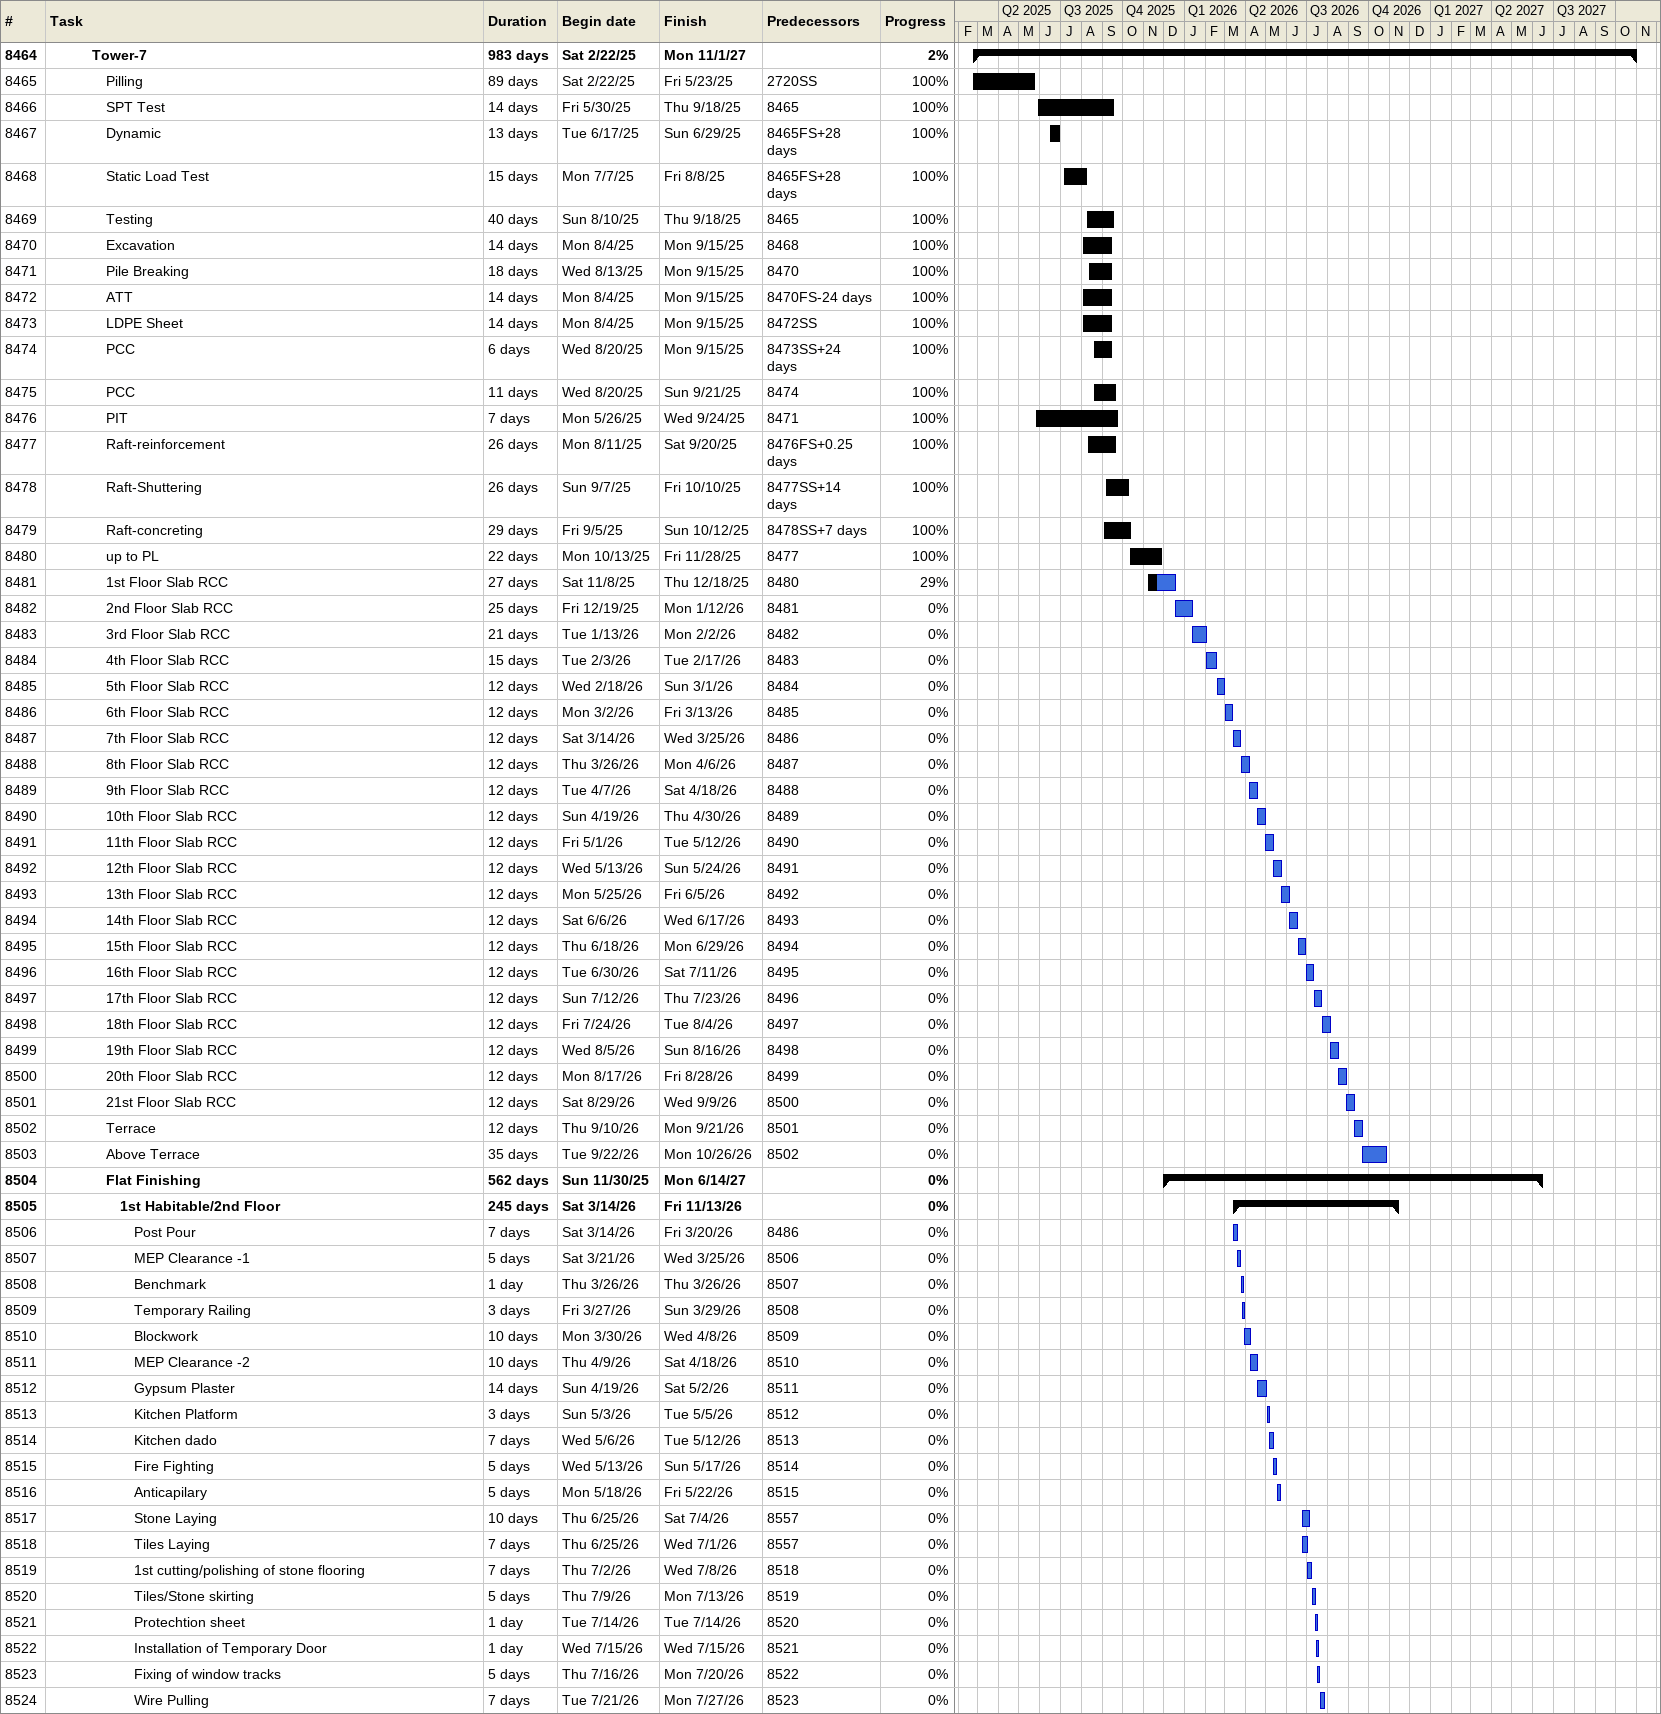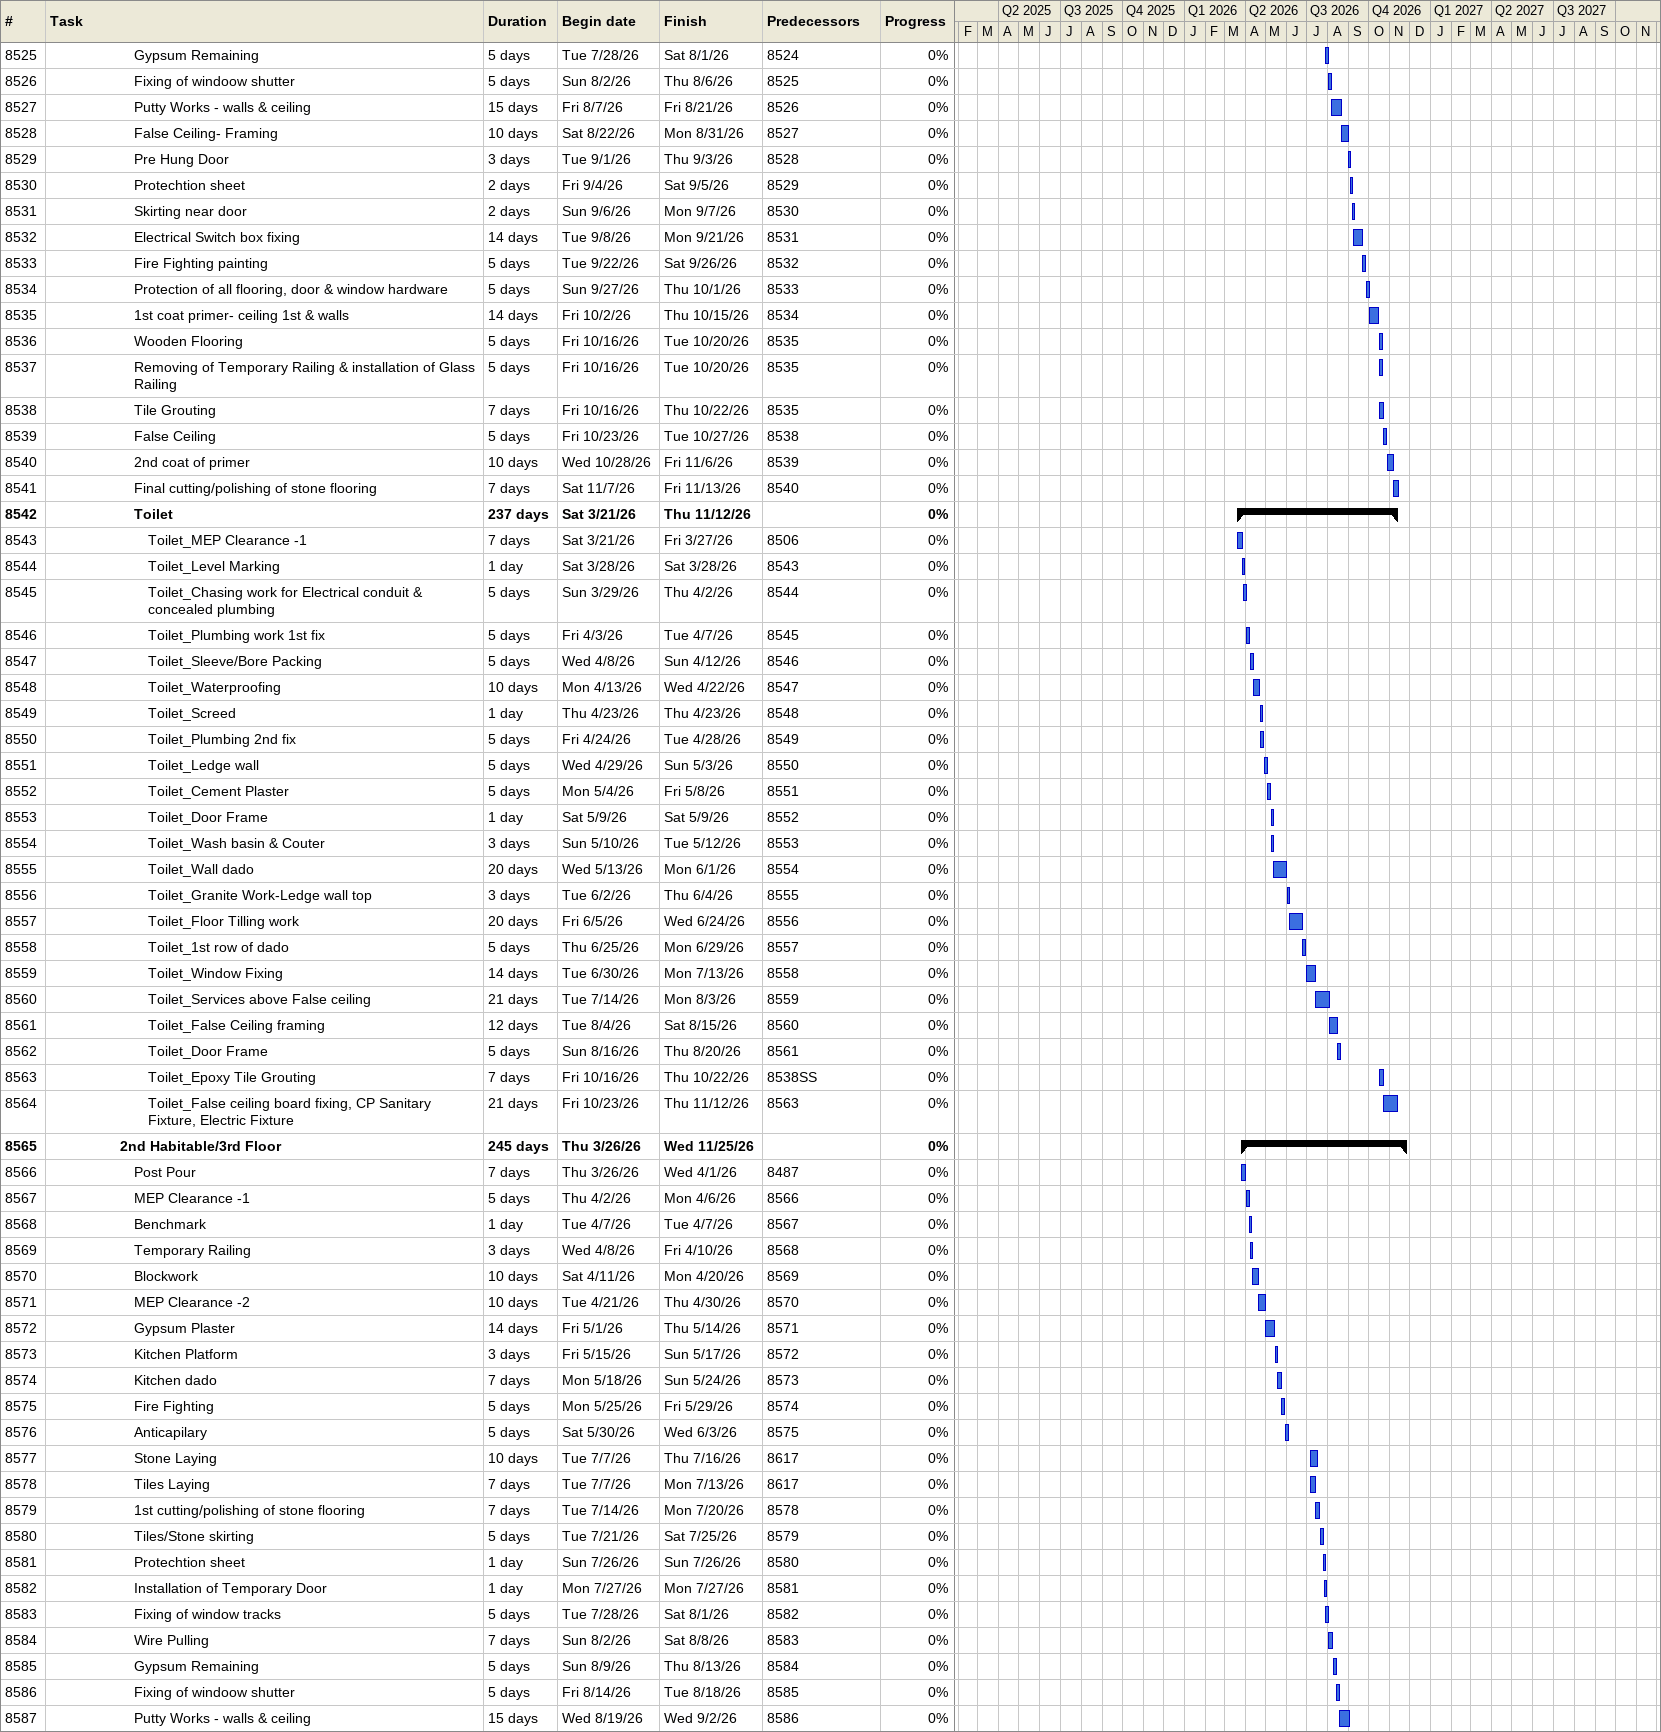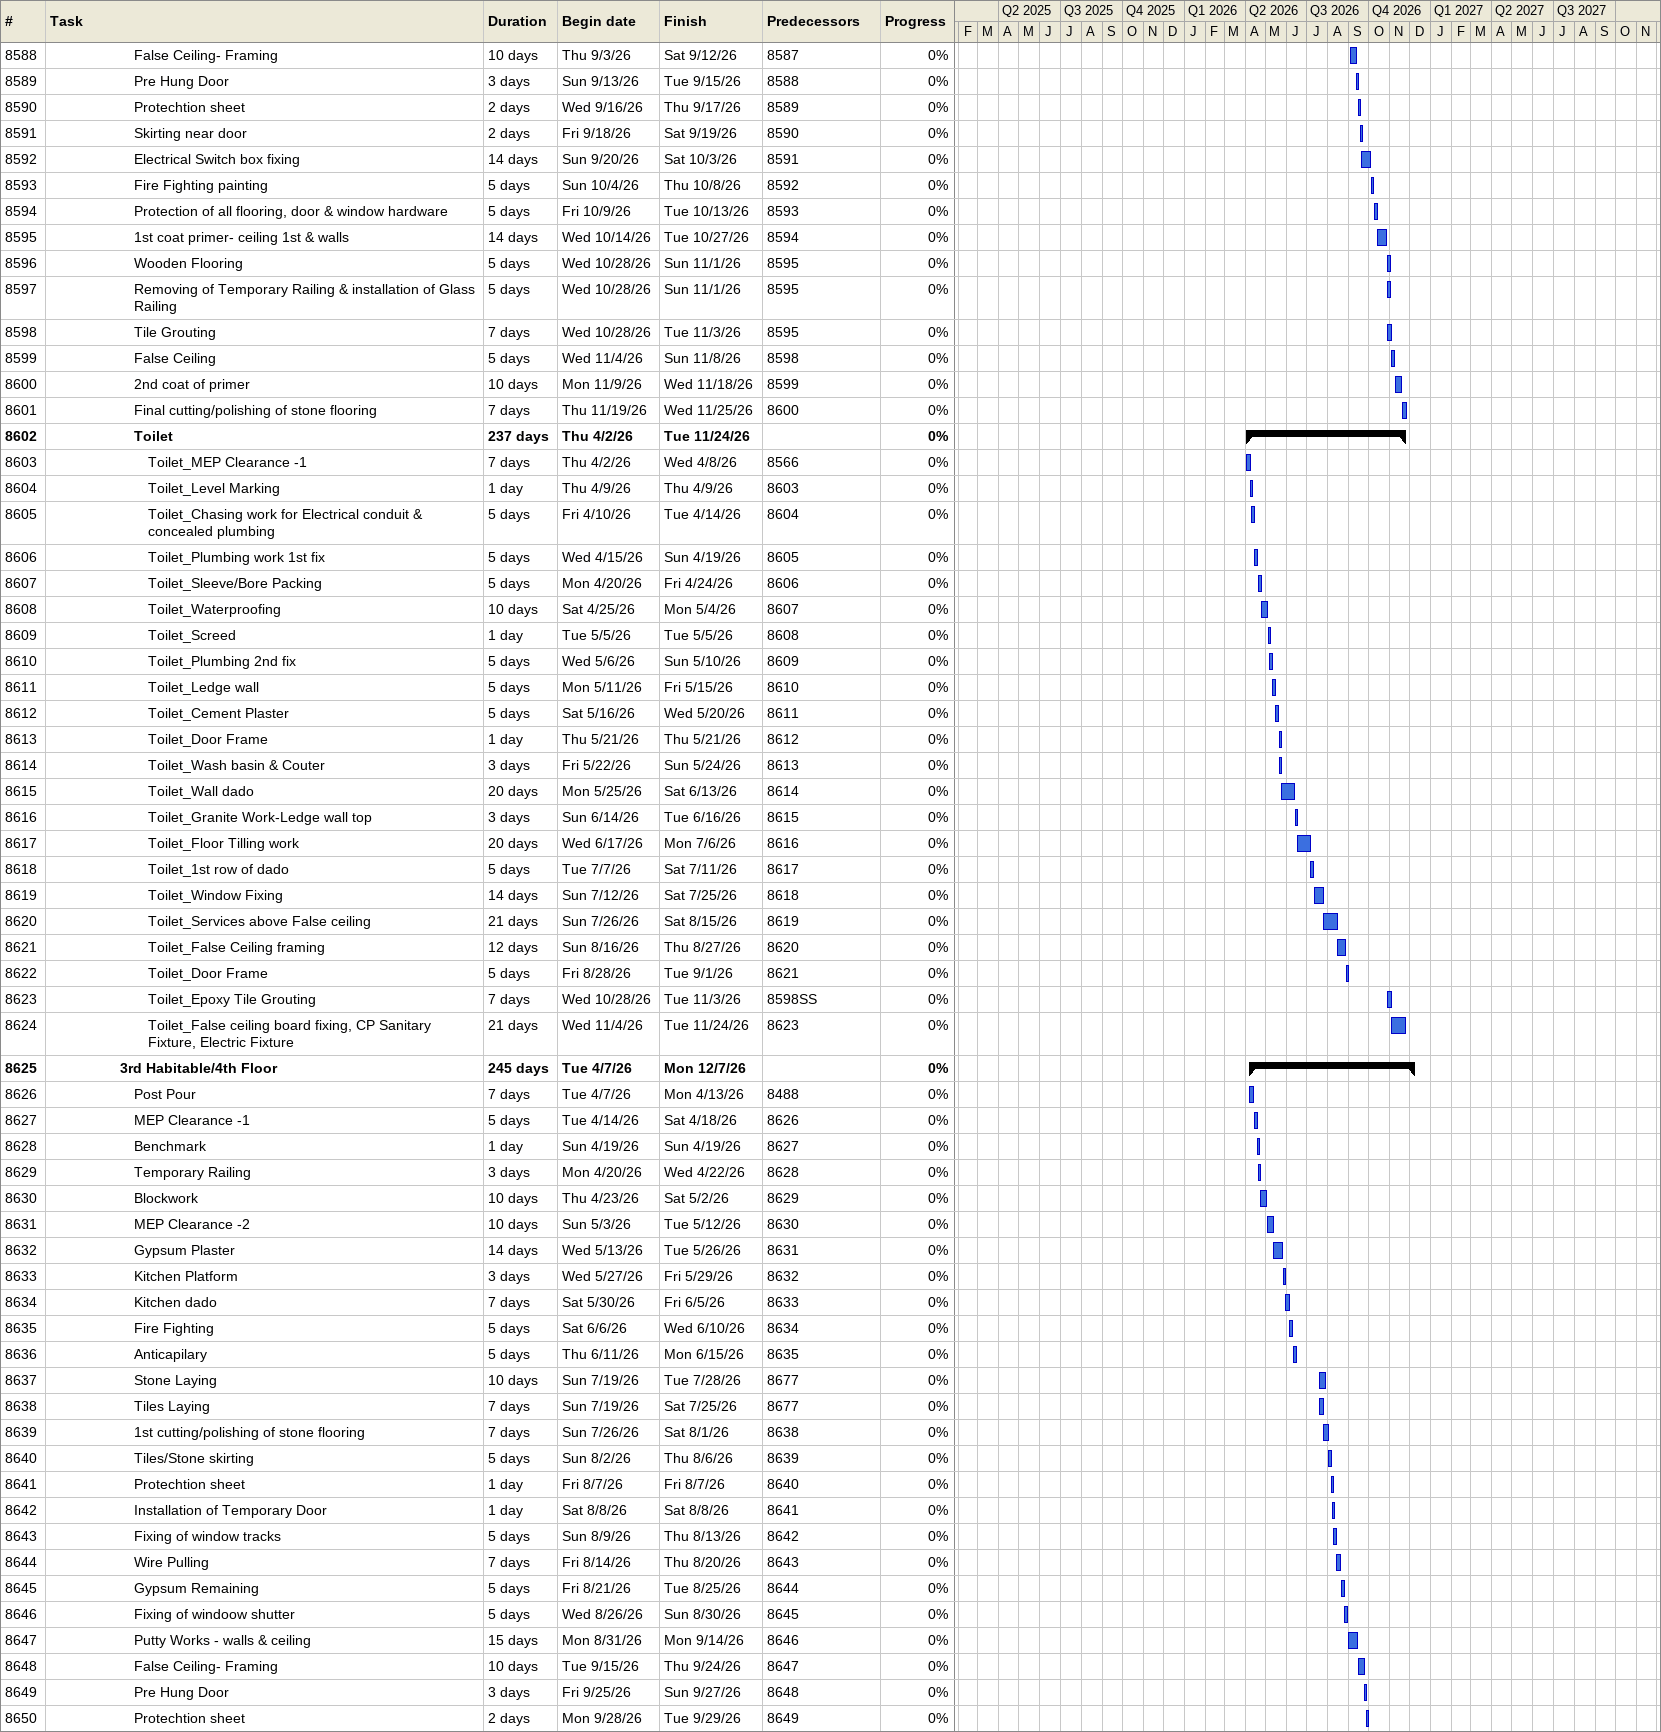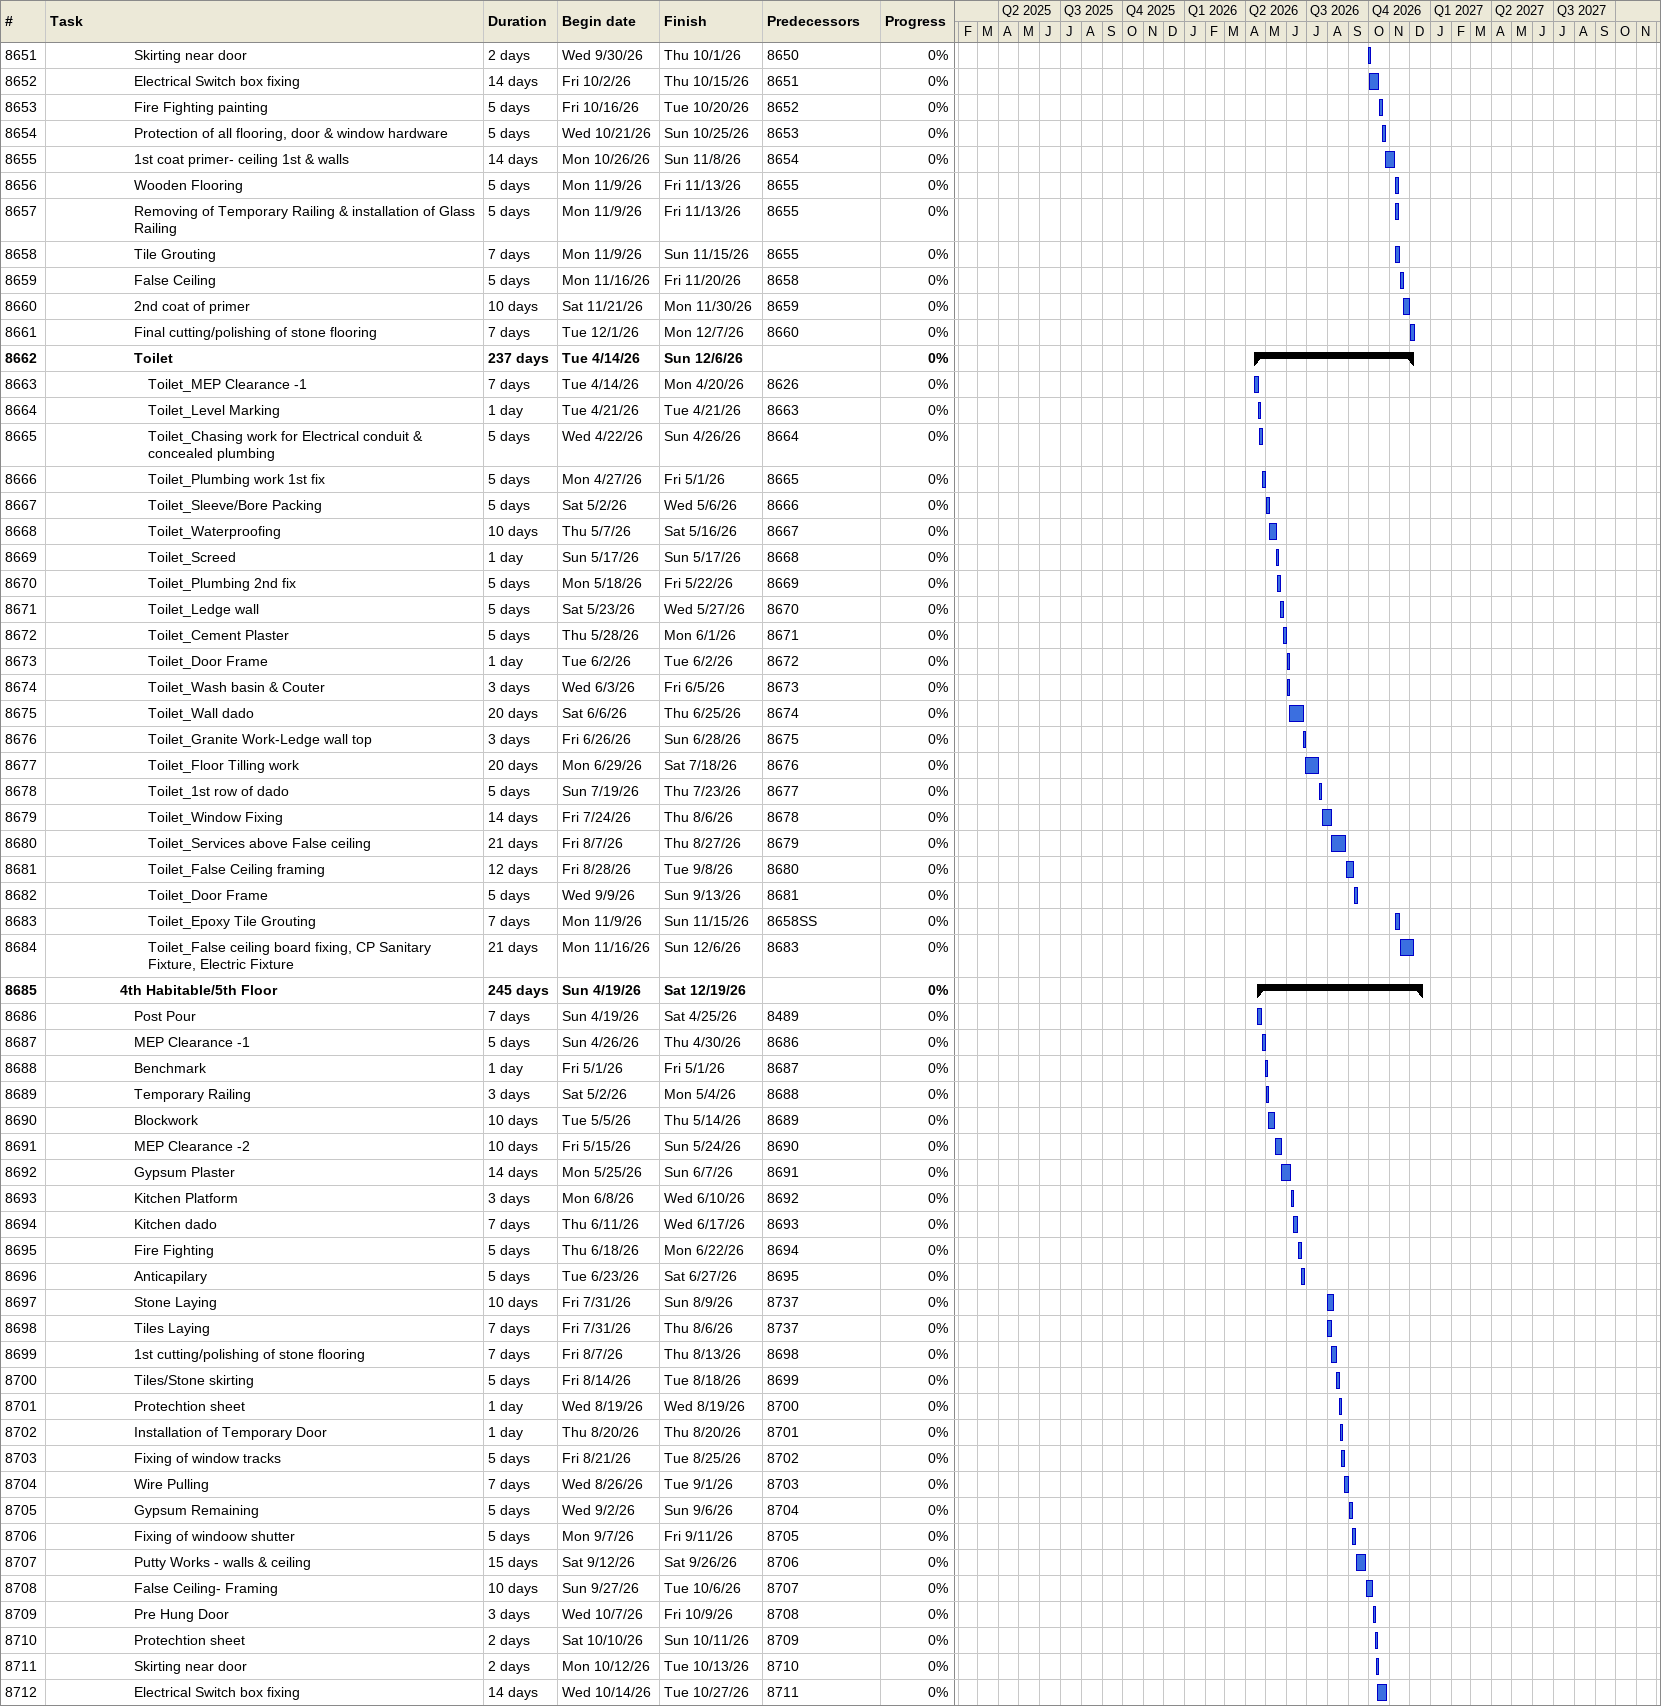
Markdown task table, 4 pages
| ID | Level | Task | Duration | Start | Finish | Predecessors | % complete |
|---|---|---|---|---|---|---|---|
| 8464 | 4 | **Tower-7** | 983d | 2025-02-22 | 2027-11-01 |  | 2 |
| 8465 | 5 | Pilling | 89d | 2025-02-22 | 2025-05-23 | 2720SS | 100 |
| 8466 | 5 | SPT Test | 14d | 2025-05-30 | 2025-09-18 | 8465 | 100 |
| 8467 | 5 | Dynamic | 13d | 2025-06-17 | 2025-06-29 | 8465FS+28d | 100 |
| 8468 | 5 | Static Load Test | 15d | 2025-07-07 | 2025-08-08 | 8465FS+28d | 100 |
| 8469 | 5 | Testing | 40d | 2025-08-10 | 2025-09-18 | 8465 | 100 |
| 8470 | 5 | Excavation | 14d | 2025-08-04 | 2025-09-15 | 8468 | 100 |
| 8471 | 5 | Pile Breaking | 18d | 2025-08-13 | 2025-09-15 | 8470 | 100 |
| 8472 | 5 | ATT | 14d | 2025-08-04 | 2025-09-15 | 8470FS-24d | 100 |
| 8473 | 5 | LDPE Sheet | 14d | 2025-08-04 | 2025-09-15 | 8472SS | 100 |
| 8474 | 5 | PCC | 6d | 2025-08-20 | 2025-09-15 | 8473SS+24d | 100 |
| 8475 | 5 | PCC | 11d | 2025-08-20 | 2025-09-21 | 8474 | 100 |
| 8476 | 5 | PIT | 7d | 2025-05-26 | 2025-09-24 | 8471 | 100 |
| 8477 | 5 | Raft-reinforcement | 26d | 2025-08-11 | 2025-09-20 | 8476FS+0.25d | 100 |
| 8478 | 5 | Raft-Shuttering | 26d | 2025-09-07 | 2025-10-10 | 8477SS+14d | 100 |
| 8479 | 5 | Raft-concreting | 29d | 2025-09-05 | 2025-10-12 | 8478SS+7d | 100 |
| 8480 | 5 | up to PL | 22d | 2025-10-13 | 2025-11-28 | 8477 | 100 |
| 8481 | 5 | 1st Floor Slab RCC | 27d | 2025-11-08 | 2025-12-18 | 8480 | 29 |
| 8482 | 5 | 2nd Floor Slab RCC | 25d | 2025-12-19 | 2026-01-12 | 8481 | 0 |
| 8483 | 5 | 3rd Floor Slab RCC | 21d | 2026-01-13 | 2026-02-02 | 8482 | 0 |
| 8484 | 5 | 4th Floor Slab RCC | 15d | 2026-02-03 | 2026-02-17 | 8483 | 0 |
| 8485 | 5 | 5th Floor Slab RCC | 12d | 2026-02-18 | 2026-03-01 | 8484 | 0 |
| 8486 | 5 | 6th Floor Slab RCC | 12d | 2026-03-02 | 2026-03-13 | 8485 | 0 |
| 8487 | 5 | 7th Floor Slab RCC | 12d | 2026-03-14 | 2026-03-25 | 8486 | 0 |
| 8488 | 5 | 8th Floor Slab RCC | 12d | 2026-03-26 | 2026-04-06 | 8487 | 0 |
| 8489 | 5 | 9th Floor Slab RCC | 12d | 2026-04-07 | 2026-04-18 | 8488 | 0 |
| 8490 | 5 | 10th Floor Slab RCC | 12d | 2026-04-19 | 2026-04-30 | 8489 | 0 |
| 8491 | 5 | 11th Floor Slab RCC | 12d | 2026-05-01 | 2026-05-12 | 8490 | 0 |
| 8492 | 5 | 12th Floor Slab RCC | 12d | 2026-05-13 | 2026-05-24 | 8491 | 0 |
| 8493 | 5 | 13th Floor Slab RCC | 12d | 2026-05-25 | 2026-06-05 | 8492 | 0 |
| 8494 | 5 | 14th Floor Slab RCC | 12d | 2026-06-06 | 2026-06-17 | 8493 | 0 |
| 8495 | 5 | 15th Floor Slab RCC | 12d | 2026-06-18 | 2026-06-29 | 8494 | 0 |
| 8496 | 5 | 16th Floor Slab RCC | 12d | 2026-06-30 | 2026-07-11 | 8495 | 0 |
| 8497 | 5 | 17th Floor Slab RCC | 12d | 2026-07-12 | 2026-07-23 | 8496 | 0 |
| 8498 | 5 | 18th Floor Slab RCC | 12d | 2026-07-24 | 2026-08-04 | 8497 | 0 |
| 8499 | 5 | 19th Floor Slab RCC | 12d | 2026-08-05 | 2026-08-16 | 8498 | 0 |
| 8500 | 5 | 20th Floor Slab RCC | 12d | 2026-08-17 | 2026-08-28 | 8499 | 0 |
| 8501 | 5 | 21st Floor Slab RCC | 12d | 2026-08-29 | 2026-09-09 | 8500 | 0 |
| 8502 | 5 | Terrace | 12d | 2026-09-10 | 2026-09-21 | 8501 | 0 |
| 8503 | 5 | Above Terrace | 35d | 2026-09-22 | 2026-10-26 | 8502 | 0 |
| 8504 | 5 | **Flat Finishing** | 562d | 2025-11-30 | 2027-06-14 |  | 0 |
| 8505 | 6 | **1st Habitable/2nd Floor** | 245d | 2026-03-14 | 2026-11-13 |  | 0 |
| 8506 | 7 | Post Pour | 7d | 2026-03-14 | 2026-03-20 | 8486 | 0 |
| 8507 | 7 | MEP Clearance -1 | 5d | 2026-03-21 | 2026-03-25 | 8506 | 0 |
| 8508 | 7 | Benchmark | 1d | 2026-03-26 | 2026-03-26 | 8507 | 0 |
| 8509 | 7 | Temporary Railing | 3d | 2026-03-27 | 2026-03-29 | 8508 | 0 |
| 8510 | 7 | Blockwork | 10d | 2026-03-30 | 2026-04-08 | 8509 | 0 |
| 8511 | 7 | MEP Clearance -2 | 10d | 2026-04-09 | 2026-04-18 | 8510 | 0 |
| 8512 | 7 | Gypsum Plaster | 14d | 2026-04-19 | 2026-05-02 | 8511 | 0 |
| 8513 | 7 | Kitchen Platform | 3d | 2026-05-03 | 2026-05-05 | 8512 | 0 |
| 8514 | 7 | Kitchen dado | 7d | 2026-05-06 | 2026-05-12 | 8513 | 0 |
| 8515 | 7 | Fire Fighting | 5d | 2026-05-13 | 2026-05-17 | 8514 | 0 |
| 8516 | 7 | Anticapilary | 5d | 2026-05-18 | 2026-05-22 | 8515 | 0 |
| 8517 | 7 | Stone Laying | 10d | 2026-06-25 | 2026-07-04 | 8557 | 0 |
| 8518 | 7 | Tiles Laying | 7d | 2026-06-25 | 2026-07-01 | 8557 | 0 |
| 8519 | 7 | 1st cutting/polishing of stone flooring | 7d | 2026-07-02 | 2026-07-08 | 8518 | 0 |
| 8520 | 7 | Tiles/Stone skirting | 5d | 2026-07-09 | 2026-07-13 | 8519 | 0 |
| 8521 | 7 | Protechtion sheet | 1d | 2026-07-14 | 2026-07-14 | 8520 | 0 |
| 8522 | 7 | Installation of Temporary Door | 1d | 2026-07-15 | 2026-07-15 | 8521 | 0 |
| 8523 | 7 | Fixing of window tracks | 5d | 2026-07-16 | 2026-07-20 | 8522 | 0 |
| 8524 | 7 | Wire Pulling | 7d | 2026-07-21 | 2026-07-27 | 8523 | 0 |
| 8525 | 7 | Gypsum Remaining | 5d | 2026-07-28 | 2026-08-01 | 8524 | 0 |
| 8526 | 7 | Fixing of windoow shutter | 5d | 2026-08-02 | 2026-08-06 | 8525 | 0 |
| 8527 | 7 | Putty Works - walls & ceiling | 15d | 2026-08-07 | 2026-08-21 | 8526 | 0 |
| 8528 | 7 | False Ceiling- Framing | 10d | 2026-08-22 | 2026-08-31 | 8527 | 0 |
| 8529 | 7 | Pre Hung Door | 3d | 2026-09-01 | 2026-09-03 | 8528 | 0 |
| 8530 | 7 | Protechtion sheet | 2d | 2026-09-04 | 2026-09-05 | 8529 | 0 |
| 8531 | 7 | Skirting near door | 2d | 2026-09-06 | 2026-09-07 | 8530 | 0 |
| 8532 | 7 | Electrical Switch box fixing | 14d | 2026-09-08 | 2026-09-21 | 8531 | 0 |
| 8533 | 7 | Fire Fighting painting | 5d | 2026-09-22 | 2026-09-26 | 8532 | 0 |
| 8534 | 7 | Protection of all flooring, door & window hardware | 5d | 2026-09-27 | 2026-10-01 | 8533 | 0 |
| 8535 | 7 | 1st coat primer- ceiling 1st & walls | 14d | 2026-10-02 | 2026-10-15 | 8534 | 0 |
| 8536 | 7 | Wooden Flooring | 5d | 2026-10-16 | 2026-10-20 | 8535 | 0 |
| 8537 | 7 | Removing of Temporary Railing & installation of Glass Railing | 5d | 2026-10-16 | 2026-10-20 | 8535 | 0 |
| 8538 | 7 | Tile Grouting | 7d | 2026-10-16 | 2026-10-22 | 8535 | 0 |
| 8539 | 7 | False Ceiling | 5d | 2026-10-23 | 2026-10-27 | 8538 | 0 |
| 8540 | 7 | 2nd coat of primer | 10d | 2026-10-28 | 2026-11-06 | 8539 | 0 |
| 8541 | 7 | Final cutting/polishing of stone flooring | 7d | 2026-11-07 | 2026-11-13 | 8540 | 0 |
| 8542 | 7 | **Toilet** | 237d | 2026-03-21 | 2026-11-12 |  | 0 |
| 8543 | 8 | Toilet_MEP Clearance -1 | 7d | 2026-03-21 | 2026-03-27 | 8506 | 0 |
| 8544 | 8 | Toilet_Level Marking | 1d | 2026-03-28 | 2026-03-28 | 8543 | 0 |
| 8545 | 8 | Toilet_Chasing work for Electrical conduit & concealed plumbing | 5d | 2026-03-29 | 2026-04-02 | 8544 | 0 |
| 8546 | 8 | Toilet_Plumbing work 1st fix | 5d | 2026-04-03 | 2026-04-07 | 8545 | 0 |
| 8547 | 8 | Toilet_Sleeve/Bore Packing | 5d | 2026-04-08 | 2026-04-12 | 8546 | 0 |
| 8548 | 8 | Toilet_Waterproofing | 10d | 2026-04-13 | 2026-04-22 | 8547 | 0 |
| 8549 | 8 | Toilet_Screed | 1d | 2026-04-23 | 2026-04-23 | 8548 | 0 |
| 8550 | 8 | Toilet_Plumbing 2nd fix | 5d | 2026-04-24 | 2026-04-28 | 8549 | 0 |
| 8551 | 8 | Toilet_Ledge wall | 5d | 2026-04-29 | 2026-05-03 | 8550 | 0 |
| 8552 | 8 | Toilet_Cement Plaster | 5d | 2026-05-04 | 2026-05-08 | 8551 | 0 |
| 8553 | 8 | Toilet_Door Frame | 1d | 2026-05-09 | 2026-05-09 | 8552 | 0 |
| 8554 | 8 | Toilet_Wash basin & Couter | 3d | 2026-05-10 | 2026-05-12 | 8553 | 0 |
| 8555 | 8 | Toilet_Wall dado | 20d | 2026-05-13 | 2026-06-01 | 8554 | 0 |
| 8556 | 8 | Toilet_Granite Work-Ledge wall top | 3d | 2026-06-02 | 2026-06-04 | 8555 | 0 |
| 8557 | 8 | Toilet_Floor Tilling work | 20d | 2026-06-05 | 2026-06-24 | 8556 | 0 |
| 8558 | 8 | Toilet_1st row of dado | 5d | 2026-06-25 | 2026-06-29 | 8557 | 0 |
| 8559 | 8 | Toilet_Window Fixing | 14d | 2026-06-30 | 2026-07-13 | 8558 | 0 |
| 8560 | 8 | Toilet_Services above False ceiling | 21d | 2026-07-14 | 2026-08-03 | 8559 | 0 |
| 8561 | 8 | Toilet_False Ceiling framing | 12d | 2026-08-04 | 2026-08-15 | 8560 | 0 |
| 8562 | 8 | Toilet_Door Frame | 5d | 2026-08-16 | 2026-08-20 | 8561 | 0 |
| 8563 | 8 | Toilet_Epoxy Tile Grouting | 7d | 2026-10-16 | 2026-10-22 | 8538SS | 0 |
| 8564 | 8 | Toilet_False ceiling board fixing, CP Sanitary Fixture, Electric Fixture | 21d | 2026-10-23 | 2026-11-12 | 8563 | 0 |
| 8565 | 6 | **2nd Habitable/3rd Floor** | 245d | 2026-03-26 | 2026-11-25 |  | 0 |
| 8566 | 7 | Post Pour | 7d | 2026-03-26 | 2026-04-01 | 8487 | 0 |
| 8567 | 7 | MEP Clearance -1 | 5d | 2026-04-02 | 2026-04-06 | 8566 | 0 |
| 8568 | 7 | Benchmark | 1d | 2026-04-07 | 2026-04-07 | 8567 | 0 |
| 8569 | 7 | Temporary Railing | 3d | 2026-04-08 | 2026-04-10 | 8568 | 0 |
| 8570 | 7 | Blockwork | 10d | 2026-04-11 | 2026-04-20 | 8569 | 0 |
| 8571 | 7 | MEP Clearance -2 | 10d | 2026-04-21 | 2026-04-30 | 8570 | 0 |
| 8572 | 7 | Gypsum Plaster | 14d | 2026-05-01 | 2026-05-14 | 8571 | 0 |
| 8573 | 7 | Kitchen Platform | 3d | 2026-05-15 | 2026-05-17 | 8572 | 0 |
| 8574 | 7 | Kitchen dado | 7d | 2026-05-18 | 2026-05-24 | 8573 | 0 |
| 8575 | 7 | Fire Fighting | 5d | 2026-05-25 | 2026-05-29 | 8574 | 0 |
| 8576 | 7 | Anticapilary | 5d | 2026-05-30 | 2026-06-03 | 8575 | 0 |
| 8577 | 7 | Stone Laying | 10d | 2026-07-07 | 2026-07-16 | 8617 | 0 |
| 8578 | 7 | Tiles Laying | 7d | 2026-07-07 | 2026-07-13 | 8617 | 0 |
| 8579 | 7 | 1st cutting/polishing of stone flooring | 7d | 2026-07-14 | 2026-07-20 | 8578 | 0 |
| 8580 | 7 | Tiles/Stone skirting | 5d | 2026-07-21 | 2026-07-25 | 8579 | 0 |
| 8581 | 7 | Protechtion sheet | 1d | 2026-07-26 | 2026-07-26 | 8580 | 0 |
| 8582 | 7 | Installation of Temporary Door | 1d | 2026-07-27 | 2026-07-27 | 8581 | 0 |
| 8583 | 7 | Fixing of window tracks | 5d | 2026-07-28 | 2026-08-01 | 8582 | 0 |
| 8584 | 7 | Wire Pulling | 7d | 2026-08-02 | 2026-08-08 | 8583 | 0 |
| 8585 | 7 | Gypsum Remaining | 5d | 2026-08-09 | 2026-08-13 | 8584 | 0 |
| 8586 | 7 | Fixing of windoow shutter | 5d | 2026-08-14 | 2026-08-18 | 8585 | 0 |
| 8587 | 7 | Putty Works - walls & ceiling | 15d | 2026-08-19 | 2026-09-02 | 8586 | 0 |
| 8588 | 7 | False Ceiling- Framing | 10d | 2026-09-03 | 2026-09-12 | 8587 | 0 |
| 8589 | 7 | Pre Hung Door | 3d | 2026-09-13 | 2026-09-15 | 8588 | 0 |
| 8590 | 7 | Protechtion sheet | 2d | 2026-09-16 | 2026-09-17 | 8589 | 0 |
| 8591 | 7 | Skirting near door | 2d | 2026-09-18 | 2026-09-19 | 8590 | 0 |
| 8592 | 7 | Electrical Switch box fixing | 14d | 2026-09-20 | 2026-10-03 | 8591 | 0 |
| 8593 | 7 | Fire Fighting painting | 5d | 2026-10-04 | 2026-10-08 | 8592 | 0 |
| 8594 | 7 | Protection of all flooring, door & window hardware | 5d | 2026-10-09 | 2026-10-13 | 8593 | 0 |
| 8595 | 7 | 1st coat primer- ceiling 1st & walls | 14d | 2026-10-14 | 2026-10-27 | 8594 | 0 |
| 8596 | 7 | Wooden Flooring | 5d | 2026-10-28 | 2026-11-01 | 8595 | 0 |
| 8597 | 7 | Removing of Temporary Railing & installation of Glass Railing | 5d | 2026-10-28 | 2026-11-01 | 8595 | 0 |
| 8598 | 7 | Tile Grouting | 7d | 2026-10-28 | 2026-11-03 | 8595 | 0 |
| 8599 | 7 | False Ceiling | 5d | 2026-11-04 | 2026-11-08 | 8598 | 0 |
| 8600 | 7 | 2nd coat of primer | 10d | 2026-11-09 | 2026-11-18 | 8599 | 0 |
| 8601 | 7 | Final cutting/polishing of stone flooring | 7d | 2026-11-19 | 2026-11-25 | 8600 | 0 |
| 8602 | 7 | **Toilet** | 237d | 2026-04-02 | 2026-11-24 |  | 0 |
| 8603 | 8 | Toilet_MEP Clearance -1 | 7d | 2026-04-02 | 2026-04-08 | 8566 | 0 |
| 8604 | 8 | Toilet_Level Marking | 1d | 2026-04-09 | 2026-04-09 | 8603 | 0 |
| 8605 | 8 | Toilet_Chasing work for Electrical conduit & concealed plumbing | 5d | 2026-04-10 | 2026-04-14 | 8604 | 0 |
| 8606 | 8 | Toilet_Plumbing work 1st fix | 5d | 2026-04-15 | 2026-04-19 | 8605 | 0 |
| 8607 | 8 | Toilet_Sleeve/Bore Packing | 5d | 2026-04-20 | 2026-04-24 | 8606 | 0 |
| 8608 | 8 | Toilet_Waterproofing | 10d | 2026-04-25 | 2026-05-04 | 8607 | 0 |
| 8609 | 8 | Toilet_Screed | 1d | 2026-05-05 | 2026-05-05 | 8608 | 0 |
| 8610 | 8 | Toilet_Plumbing 2nd fix | 5d | 2026-05-06 | 2026-05-10 | 8609 | 0 |
| 8611 | 8 | Toilet_Ledge wall | 5d | 2026-05-11 | 2026-05-15 | 8610 | 0 |
| 8612 | 8 | Toilet_Cement Plaster | 5d | 2026-05-16 | 2026-05-20 | 8611 | 0 |
| 8613 | 8 | Toilet_Door Frame | 1d | 2026-05-21 | 2026-05-21 | 8612 | 0 |
| 8614 | 8 | Toilet_Wash basin & Couter | 3d | 2026-05-22 | 2026-05-24 | 8613 | 0 |
| 8615 | 8 | Toilet_Wall dado | 20d | 2026-05-25 | 2026-06-13 | 8614 | 0 |
| 8616 | 8 | Toilet_Granite Work-Ledge wall top | 3d | 2026-06-14 | 2026-06-16 | 8615 | 0 |
| 8617 | 8 | Toilet_Floor Tilling work | 20d | 2026-06-17 | 2026-07-06 | 8616 | 0 |
| 8618 | 8 | Toilet_1st row of dado | 5d | 2026-07-07 | 2026-07-11 | 8617 | 0 |
| 8619 | 8 | Toilet_Window Fixing | 14d | 2026-07-12 | 2026-07-25 | 8618 | 0 |
| 8620 | 8 | Toilet_Services above False ceiling | 21d | 2026-07-26 | 2026-08-15 | 8619 | 0 |
| 8621 | 8 | Toilet_False Ceiling framing | 12d | 2026-08-16 | 2026-08-27 | 8620 | 0 |
| 8622 | 8 | Toilet_Door Frame | 5d | 2026-08-28 | 2026-09-01 | 8621 | 0 |
| 8623 | 8 | Toilet_Epoxy Tile Grouting | 7d | 2026-10-28 | 2026-11-03 | 8598SS | 0 |
| 8624 | 8 | Toilet_False ceiling board fixing, CP Sanitary Fixture, Electric Fixture | 21d | 2026-11-04 | 2026-11-24 | 8623 | 0 |
| 8625 | 6 | **3rd Habitable/4th Floor** | 245d | 2026-04-07 | 2026-12-07 |  | 0 |
| 8626 | 7 | Post Pour | 7d | 2026-04-07 | 2026-04-13 | 8488 | 0 |
| 8627 | 7 | MEP Clearance -1 | 5d | 2026-04-14 | 2026-04-18 | 8626 | 0 |
| 8628 | 7 | Benchmark | 1d | 2026-04-19 | 2026-04-19 | 8627 | 0 |
| 8629 | 7 | Temporary Railing | 3d | 2026-04-20 | 2026-04-22 | 8628 | 0 |
| 8630 | 7 | Blockwork | 10d | 2026-04-23 | 2026-05-02 | 8629 | 0 |
| 8631 | 7 | MEP Clearance -2 | 10d | 2026-05-03 | 2026-05-12 | 8630 | 0 |
| 8632 | 7 | Gypsum Plaster | 14d | 2026-05-13 | 2026-05-26 | 8631 | 0 |
| 8633 | 7 | Kitchen Platform | 3d | 2026-05-27 | 2026-05-29 | 8632 | 0 |
| 8634 | 7 | Kitchen dado | 7d | 2026-05-30 | 2026-06-05 | 8633 | 0 |
| 8635 | 7 | Fire Fighting | 5d | 2026-06-06 | 2026-06-10 | 8634 | 0 |
| 8636 | 7 | Anticapilary | 5d | 2026-06-11 | 2026-06-15 | 8635 | 0 |
| 8637 | 7 | Stone Laying | 10d | 2026-07-19 | 2026-07-28 | 8677 | 0 |
| 8638 | 7 | Tiles Laying | 7d | 2026-07-19 | 2026-07-25 | 8677 | 0 |
| 8639 | 7 | 1st cutting/polishing of stone flooring | 7d | 2026-07-26 | 2026-08-01 | 8638 | 0 |
| 8640 | 7 | Tiles/Stone skirting | 5d | 2026-08-02 | 2026-08-06 | 8639 | 0 |
| 8641 | 7 | Protechtion sheet | 1d | 2026-08-07 | 2026-08-07 | 8640 | 0 |
| 8642 | 7 | Installation of Temporary Door | 1d | 2026-08-08 | 2026-08-08 | 8641 | 0 |
| 8643 | 7 | Fixing of window tracks | 5d | 2026-08-09 | 2026-08-13 | 8642 | 0 |
| 8644 | 7 | Wire Pulling | 7d | 2026-08-14 | 2026-08-20 | 8643 | 0 |
| 8645 | 7 | Gypsum Remaining | 5d | 2026-08-21 | 2026-08-25 | 8644 | 0 |
| 8646 | 7 | Fixing of windoow shutter | 5d | 2026-08-26 | 2026-08-30 | 8645 | 0 |
| 8647 | 7 | Putty Works - walls & ceiling | 15d | 2026-08-31 | 2026-09-14 | 8646 | 0 |
| 8648 | 7 | False Ceiling- Framing | 10d | 2026-09-15 | 2026-09-24 | 8647 | 0 |
| 8649 | 7 | Pre Hung Door | 3d | 2026-09-25 | 2026-09-27 | 8648 | 0 |
| 8650 | 7 | Protechtion sheet | 2d | 2026-09-28 | 2026-09-29 | 8649 | 0 |
| 8651 | 7 | Skirting near door | 2d | 2026-09-30 | 2026-10-01 | 8650 | 0 |
| 8652 | 7 | Electrical Switch box fixing | 14d | 2026-10-02 | 2026-10-15 | 8651 | 0 |
| 8653 | 7 | Fire Fighting painting | 5d | 2026-10-16 | 2026-10-20 | 8652 | 0 |
| 8654 | 7 | Protection of all flooring, door & window hardware | 5d | 2026-10-21 | 2026-10-25 | 8653 | 0 |
| 8655 | 7 | 1st coat primer- ceiling 1st & walls | 14d | 2026-10-26 | 2026-11-08 | 8654 | 0 |
| 8656 | 7 | Wooden Flooring | 5d | 2026-11-09 | 2026-11-13 | 8655 | 0 |
| 8657 | 7 | Removing of Temporary Railing & installation of Glass Railing | 5d | 2026-11-09 | 2026-11-13 | 8655 | 0 |
| 8658 | 7 | Tile Grouting | 7d | 2026-11-09 | 2026-11-15 | 8655 | 0 |
| 8659 | 7 | False Ceiling | 5d | 2026-11-16 | 2026-11-20 | 8658 | 0 |
| 8660 | 7 | 2nd coat of primer | 10d | 2026-11-21 | 2026-11-30 | 8659 | 0 |
| 8661 | 7 | Final cutting/polishing of stone flooring | 7d | 2026-12-01 | 2026-12-07 | 8660 | 0 |
| 8662 | 7 | **Toilet** | 237d | 2026-04-14 | 2026-12-06 |  | 0 |
| 8663 | 8 | Toilet_MEP Clearance -1 | 7d | 2026-04-14 | 2026-04-20 | 8626 | 0 |
| 8664 | 8 | Toilet_Level Marking | 1d | 2026-04-21 | 2026-04-21 | 8663 | 0 |
| 8665 | 8 | Toilet_Chasing work for Electrical conduit & concealed plumbing | 5d | 2026-04-22 | 2026-04-26 | 8664 | 0 |
| 8666 | 8 | Toilet_Plumbing work 1st fix | 5d | 2026-04-27 | 2026-05-01 | 8665 | 0 |
| 8667 | 8 | Toilet_Sleeve/Bore Packing | 5d | 2026-05-02 | 2026-05-06 | 8666 | 0 |
| 8668 | 8 | Toilet_Waterproofing | 10d | 2026-05-07 | 2026-05-16 | 8667 | 0 |
| 8669 | 8 | Toilet_Screed | 1d | 2026-05-17 | 2026-05-17 | 8668 | 0 |
| 8670 | 8 | Toilet_Plumbing 2nd fix | 5d | 2026-05-18 | 2026-05-22 | 8669 | 0 |
| 8671 | 8 | Toilet_Ledge wall | 5d | 2026-05-23 | 2026-05-27 | 8670 | 0 |
| 8672 | 8 | Toilet_Cement Plaster | 5d | 2026-05-28 | 2026-06-01 | 8671 | 0 |
| 8673 | 8 | Toilet_Door Frame | 1d | 2026-06-02 | 2026-06-02 | 8672 | 0 |
| 8674 | 8 | Toilet_Wash basin & Couter | 3d | 2026-06-03 | 2026-06-05 | 8673 | 0 |
| 8675 | 8 | Toilet_Wall dado | 20d | 2026-06-06 | 2026-06-25 | 8674 | 0 |
| 8676 | 8 | Toilet_Granite Work-Ledge wall top | 3d | 2026-06-26 | 2026-06-28 | 8675 | 0 |
| 8677 | 8 | Toilet_Floor Tilling work | 20d | 2026-06-29 | 2026-07-18 | 8676 | 0 |
| 8678 | 8 | Toilet_1st row of dado | 5d | 2026-07-19 | 2026-07-23 | 8677 | 0 |
| 8679 | 8 | Toilet_Window Fixing | 14d | 2026-07-24 | 2026-08-06 | 8678 | 0 |
| 8680 | 8 | Toilet_Services above False ceiling | 21d | 2026-08-07 | 2026-08-27 | 8679 | 0 |
| 8681 | 8 | Toilet_False Ceiling framing | 12d | 2026-08-28 | 2026-09-08 | 8680 | 0 |
| 8682 | 8 | Toilet_Door Frame | 5d | 2026-09-09 | 2026-09-13 | 8681 | 0 |
| 8683 | 8 | Toilet_Epoxy Tile Grouting | 7d | 2026-11-09 | 2026-11-15 | 8658SS | 0 |
| 8684 | 8 | Toilet_False ceiling board fixing, CP Sanitary Fixture, Electric Fixture | 21d | 2026-11-16 | 2026-12-06 | 8683 | 0 |
| 8685 | 6 | **4th Habitable/5th Floor** | 245d | 2026-04-19 | 2026-12-19 |  | 0 |
| 8686 | 7 | Post Pour | 7d | 2026-04-19 | 2026-04-25 | 8489 | 0 |
| 8687 | 7 | MEP Clearance -1 | 5d | 2026-04-26 | 2026-04-30 | 8686 | 0 |
| 8688 | 7 | Benchmark | 1d | 2026-05-01 | 2026-05-01 | 8687 | 0 |
| 8689 | 7 | Temporary Railing | 3d | 2026-05-02 | 2026-05-04 | 8688 | 0 |
| 8690 | 7 | Blockwork | 10d | 2026-05-05 | 2026-05-14 | 8689 | 0 |
| 8691 | 7 | MEP Clearance -2 | 10d | 2026-05-15 | 2026-05-24 | 8690 | 0 |
| 8692 | 7 | Gypsum Plaster | 14d | 2026-05-25 | 2026-06-07 | 8691 | 0 |
| 8693 | 7 | Kitchen Platform | 3d | 2026-06-08 | 2026-06-10 | 8692 | 0 |
| 8694 | 7 | Kitchen dado | 7d | 2026-06-11 | 2026-06-17 | 8693 | 0 |
| 8695 | 7 | Fire Fighting | 5d | 2026-06-18 | 2026-06-22 | 8694 | 0 |
| 8696 | 7 | Anticapilary | 5d | 2026-06-23 | 2026-06-27 | 8695 | 0 |
| 8697 | 7 | Stone Laying | 10d | 2026-07-31 | 2026-08-09 | 8737 | 0 |
| 8698 | 7 | Tiles Laying | 7d | 2026-07-31 | 2026-08-06 | 8737 | 0 |
| 8699 | 7 | 1st cutting/polishing of stone flooring | 7d | 2026-08-07 | 2026-08-13 | 8698 | 0 |
| 8700 | 7 | Tiles/Stone skirting | 5d | 2026-08-14 | 2026-08-18 | 8699 | 0 |
| 8701 | 7 | Protechtion sheet | 1d | 2026-08-19 | 2026-08-19 | 8700 | 0 |
| 8702 | 7 | Installation of Temporary Door | 1d | 2026-08-20 | 2026-08-20 | 8701 | 0 |
| 8703 | 7 | Fixing of window tracks | 5d | 2026-08-21 | 2026-08-25 | 8702 | 0 |
| 8704 | 7 | Wire Pulling | 7d | 2026-08-26 | 2026-09-01 | 8703 | 0 |
| 8705 | 7 | Gypsum Remaining | 5d | 2026-09-02 | 2026-09-06 | 8704 | 0 |
| 8706 | 7 | Fixing of windoow shutter | 5d | 2026-09-07 | 2026-09-11 | 8705 | 0 |
| 8707 | 7 | Putty Works - walls & ceiling | 15d | 2026-09-12 | 2026-09-26 | 8706 | 0 |
| 8708 | 7 | False Ceiling- Framing | 10d | 2026-09-27 | 2026-10-06 | 8707 | 0 |
| 8709 | 7 | Pre Hung Door | 3d | 2026-10-07 | 2026-10-09 | 8708 | 0 |
| 8710 | 7 | Protechtion sheet | 2d | 2026-10-10 | 2026-10-11 | 8709 | 0 |
| 8711 | 7 | Skirting near door | 2d | 2026-10-12 | 2026-10-13 | 8710 | 0 |
| 8712 | 7 | Electrical Switch box fixing | 14d | 2026-10-14 | 2026-10-27 | 8711 | 0 |
